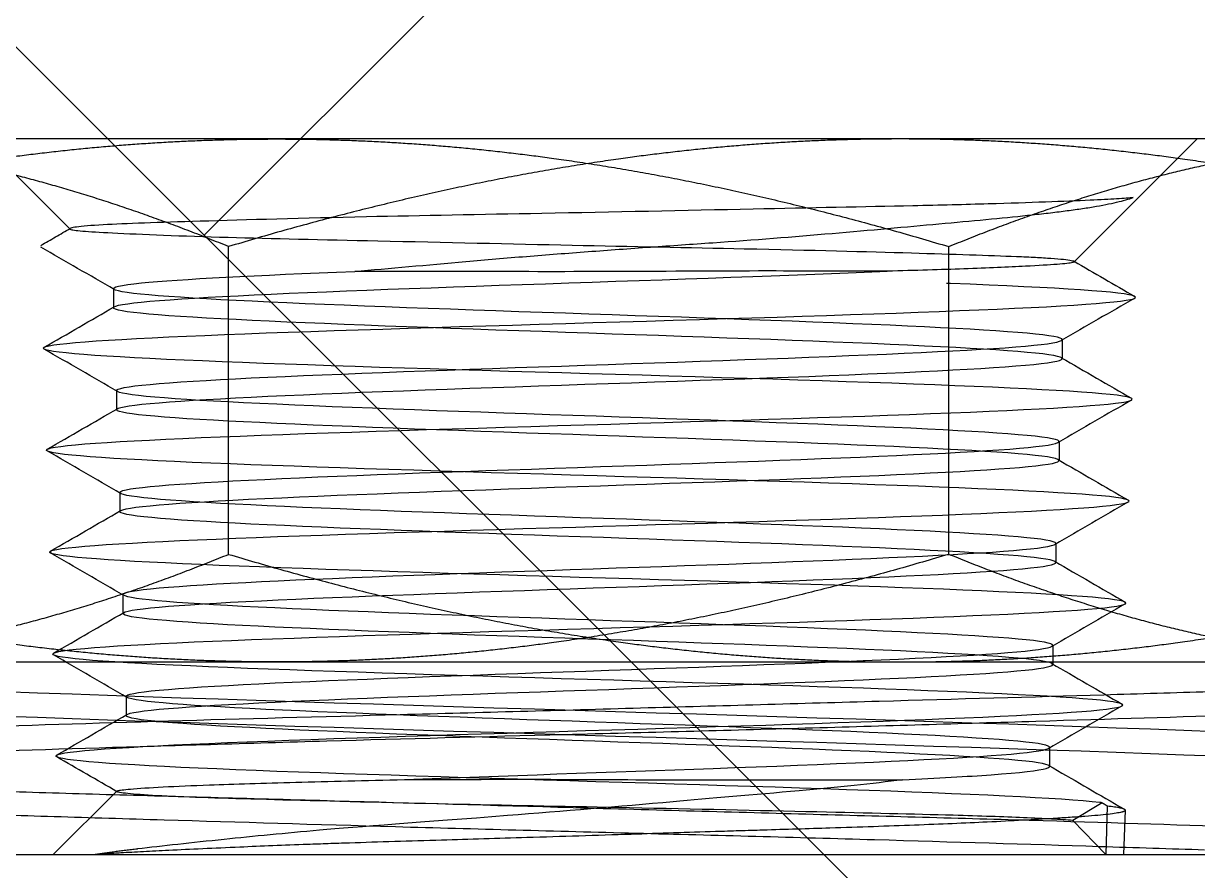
# Model space of a CAD drawing. Header units: millimetres. Extents: x -46397 to 283259, y -8690 to 23983.
# Drawn here: x -13623.84 to -13606.86, y 22627.06 to 22639.32 of the extents above; entities that cross this region are included whole.
import ezdxf

# ---------------------------------------------------------------- set-up
doc = ezdxf.new("R2010")
doc.units = ezdxf.units.MM
doc.linetypes.add('CENTER', pattern=[2, 1.25, -0.25, 0.25, -0.25])
doc.linetypes.add('PHANTOM', pattern=[63.5, 31.75, -6.35, 6.35, -6.35, 6.35, -6.35])
doc.layers.add('DUONGTAM', color=1, linetype='CENTER', lineweight=0)

# ---------------------------------------------------------------- blocks, each defined once
blk = doc.blocks.new('BO-3')
at = {"color": 251, "linetype": 'PHANTOM', "ltscale": 5, "extrusion": (0, 1, 0)}
for p, q in [((700.817, 4606.435), (665.966, 4606.435)), ((675.891, 4605.132), (674.588, 4606.435)), ((690.415, 4604.656), (692.194, 4606.435)), ((678.184, 4600.424), (678.184, 4604.878)), ((688.599, 4600.424), (688.599, 4604.878)), ((676.519, 4604.27), (676.519, 4603.993)), ((690.241, 4603.532), (690.241, 4603.256)), ((676.565, 4602.795), (676.565, 4602.518)), ((690.195, 4602.057), (690.195, 4601.781)), ((676.61, 4601.32), (676.61, 4601.043)), ((690.149, 4600.582), (690.149, 4600.306)), ((676.656, 4599.845), (676.656, 4599.568)), ((690.104, 4599.107), (690.104, 4598.831)), ((663.79, 4598.867), (702.992, 4598.867)), ((676.702, 4598.37), (676.702, 4598.093)), ((690.058, 4597.632), (690.058, 4597.355)), ((676.567, 4596.998), (675.648, 4596.079)), ((690.818, 4596.83), (690.392, 4596.575)), ((690.892, 4596.786), (690.87, 4596.079)), ((691.062, 4596.782), (691.142, 4596.736)), ((691.134, 4596.079), (691.154, 4596.722)), ((690.392, 4596.575), (690.87, 4596.079)), ((669.451, 4596.079), (697.331, 4596.079))]:
    blk.add_line(p, q, dxfattribs=at)
at = {"color": 251, "linetype": 'PHANTOM', "ltscale": 5}
for points, weights in [([(669.164, 4604.878), (674.371, 4606.435), (678.881, 4606.435)], [1.34963998936, 1.45403500584, 1.45403500584]), ([(678.184, 4604.878), (674.371, 4606.435), (671.07, 4606.435)], [1.34963998936, 1.45403500584, 1.45403500584]), ([(687.901, 4606.435), (683.391, 4606.435), (678.184, 4604.878)], [1.45403500584, 1.45403500584, 1.34963998936]), ([(678.881, 4606.435), (683.391, 4606.435), (688.599, 4604.878)], [1.45403500584, 1.45403500584, 1.34963998936]), ([(697.619, 4604.878), (692.411, 4606.435), (687.901, 4606.435)], [1.34963998936, 1.45403500584, 1.45403500584]), ([(688.599, 4604.878), (692.411, 4606.435), (695.713, 4606.435)], [1.34963998936, 1.45403500584, 1.45403500584]), ([(678.881, 4598.867), (674.371, 4598.867), (669.164, 4600.424)], [1.45403500584, 1.45403500584, 1.34963998936]), ([(671.07, 4598.867), (674.371, 4598.867), (678.184, 4600.424)], [1.45403500584, 1.45403500584, 1.34963998936]), ([(678.184, 4600.424), (683.391, 4598.867), (687.901, 4598.867)], [1.34963998936, 1.45403500584, 1.45403500584]), ([(688.599, 4600.424), (683.391, 4598.867), (678.881, 4598.867)], [1.34963998936, 1.45403500584, 1.45403500584]), ([(687.901, 4598.867), (692.411, 4598.867), (697.619, 4600.424)], [1.45403500584, 1.45403500584, 1.34963998936]), ([(695.713, 4598.867), (692.411, 4598.867), (688.599, 4600.424)], [1.45403500584, 1.45403500584, 1.34963998936])]:
    blk.add_rational_spline(points, weights, degree=2, dxfattribs=at)
for points, knots in [([(690.818, 4596.83), (690.808, 4596.831), (690.797, 4596.832), (690.235, 4596.895), (688.886, 4596.957), (685.355, 4597.08), (683.195, 4597.142), (679.31, 4597.265), (677.61, 4597.327), (675.661, 4597.45), (675.423, 4597.511), (676.559, 4597.635), (677.926, 4597.696), (681.483, 4597.82), (683.651, 4597.881), (687.538, 4598.004), (689.232, 4598.066), (691.16, 4598.189), (691.381, 4598.251), (690.211, 4598.374), (688.827, 4598.436), (685.244, 4598.559), (683.068, 4598.621), (679.178, 4598.744), (677.49, 4598.805), (675.585, 4598.929), (675.38, 4598.99), (676.584, 4599.114), (677.985, 4599.175), (681.594, 4599.298), (683.779, 4599.36), (687.67, 4599.483), (689.353, 4599.545), (691.235, 4599.668), (691.423, 4599.73), (690.185, 4599.853), (688.766, 4599.915), (685.132, 4600.038), (682.939, 4600.099), (679.046, 4600.223), (677.37, 4600.284), (675.511, 4600.408), (675.339, 4600.469), (676.611, 4600.592), (678.048, 4600.654), (681.707, 4600.777), (683.908, 4600.839), (687.802, 4600.962), (689.472, 4601.024), (691.308, 4601.147), (691.463, 4601.209), (690.156, 4601.332), (688.703, 4601.393), (685.018, 4601.517), (682.81, 4601.578), (678.914, 4601.702), (677.251, 4601.763), (675.438, 4601.886), (675.3, 4601.948), (676.641, 4602.071), (678.112, 4602.133), (681.822, 4602.256), (684.038, 4602.318), (687.935, 4602.441), (689.592, 4602.503), (691.38, 4602.626), (691.501, 4602.687), (690.125, 4602.811), (688.637, 4602.872), (684.902, 4602.996), (682.679, 4603.057), (678.781, 4603.18), (677.132, 4603.242), (675.367, 4603.365), (675.263, 4603.427), (676.674, 4603.55), (678.18, 4603.612), (681.939, 4603.735), (684.17, 4603.797), (688.067, 4603.92), (689.71, 4603.981), (691.45, 4604.105), (691.537, 4604.166), (690.091, 4604.289), (688.568, 4604.351), (684.784, 4604.474), (682.546, 4604.536), (678.649, 4604.659), (677.013, 4604.721), (675.298, 4604.844), (675.229, 4604.906), (676.709, 4605.029), (678.249, 4605.091), (682.058, 4605.214), (684.303, 4605.275), (688.2, 4605.399), (689.828, 4605.46), (690.97, 4605.543), (691.169, 4605.565), (691.269, 4605.587)], [0.1246883, 0.1246883, 0.1246883, 0.1246883, 0.125, 0.125, 0.140625, 0.140625, 0.15625, 0.15625, 0.171875, 0.171875, 0.1875, 0.1875, 0.203125, 0.203125, 0.21875, 0.21875, 0.234375, 0.234375, 0.25, 0.25, 0.265625, 0.265625, 0.28125, 0.28125, 0.296875, 0.296875, 0.3125, 0.3125, 0.328125, 0.328125, 0.34375, 0.34375, 0.359375, 0.359375, 0.375, 0.375, 0.390625, 0.390625, 0.40625, 0.40625, 0.421875, 0.421875, 0.4375, 0.4375, 0.453125, 0.453125, 0.46875, 0.46875, 0.484375, 0.484375, 0.5, 0.5, 0.515625, 0.515625, 0.53125, 0.53125, 0.546875, 0.546875, 0.5625, 0.5625, 0.578125, 0.578125, 0.59375, 0.59375, 0.609375, 0.609375, 0.625, 0.625, 0.640625, 0.640625, 0.65625, 0.65625, 0.671875, 0.671875, 0.6875, 0.6875, 0.703125, 0.703125, 0.71875, 0.71875, 0.734375, 0.734375, 0.75, 0.75, 0.765625, 0.765625, 0.78125, 0.78125, 0.796875, 0.796875, 0.8125, 0.8125, 0.828125, 0.828125, 0.84375, 0.84375, 0.859375, 0.859375, 0.8648583, 0.8648583, 0.8648583, 0.8648583]), ([(691.269, 4605.587), (691.156, 4605.574), (690.946, 4605.562), (690.278, 4605.531), (689.778, 4605.512), (688.838, 4605.485), (688.472, 4605.476), (687.38, 4605.451), (686.6, 4605.437), (684.783, 4605.398), (683.742, 4605.376), (681.837, 4605.34), (680.977, 4605.325), (679.264, 4605.287), (678.444, 4605.264), (677.17, 4605.226), (676.693, 4605.21), (676.017, 4605.172), (675.857, 4605.149), (675.931, 4605.11), (676.136, 4605.094), (676.918, 4605.055), (677.508, 4605.032), (678.81, 4604.994), (679.542, 4604.978), (681.309, 4604.94), (682.274, 4604.918), (684, 4604.881), (684.843, 4604.864), (686.617, 4604.827), (687.421, 4604.805), (688.672, 4604.768), (689.188, 4604.751), (689.779, 4604.727), (689.946, 4604.718), (690.364, 4604.689), (690.47, 4604.666), (690.32, 4604.628), (690.089, 4604.612), (689.467, 4604.581), (689.168, 4604.568), (688.489, 4604.543), (688.118, 4604.532), (687.711, 4604.521)], [-2.497984, -2.497984, -2.497984, -2.497984, -2.412168, -2.412168, -2.308105, -2.308105, -2.25068, -2.25068, -2.1483, -2.1483, -2.026482, -2.026482, -1.921871, -1.921871, -1.801728, -1.801728, -1.693956, -1.693956, -1.575598, -1.575598, -1.465908, -1.465908, -1.342387, -1.342387, -1.226421, -1.226421, -1.086261, -1.086261, -0.951591, -0.951591, -0.786956, -0.786956, -0.628734, -0.628734, -0.54764, -0.54764, -0.368866, -0.368866, -0.203236, -0.203236, -0.098242, -0.098242, 0, 0, 0, 0]), ([(685.186, 4604.934), (685.78, 4604.976), (686.355, 4605.021), (686.912, 4605.069), (687.468, 4605.117), (687.984, 4605.163), (688.458, 4605.207)], [0.003451385, 0.003451385, 0.003451385, 0.003451385, 0.004601847, 0.004601847, 0.004601847, 0.005752309, 0.005752309, 0.005752309, 0.005752309]), ([(681.618, 4604.662), (681.901, 4604.687), (682.195, 4604.712), (682.491, 4604.736), (682.787, 4604.76), (683.085, 4604.783), (683.383, 4604.805)], [0.001150462, 0.001150462, 0.001150462, 0.001150462, 0.001725693, 0.001725693, 0.001725693, 0.002300923, 0.002300923, 0.002300923, 0.002300923]), ([(687.933, 4597.162), (688.439, 4597.186), (688.874, 4597.211), (690.067, 4597.296), (690.288, 4597.358), (689.332, 4597.481), (688.161, 4597.543), (685.096, 4597.666), (683.221, 4597.728), (679.848, 4597.851), (678.372, 4597.913), (676.679, 4598.036), (676.472, 4598.097), (677.458, 4598.221), (678.644, 4598.282), (681.734, 4598.406), (683.617, 4598.467), (686.993, 4598.59), (688.465, 4598.652), (690.14, 4598.775), (690.333, 4598.837), (689.317, 4598.96), (688.114, 4599.022), (685.002, 4599.145), (683.11, 4599.207), (679.73, 4599.33), (678.263, 4599.391), (676.607, 4599.515), (676.428, 4599.576), (677.474, 4599.7), (678.692, 4599.761), (681.829, 4599.884), (683.728, 4599.946), (687.111, 4600.069), (688.574, 4600.131), (690.211, 4600.254), (690.375, 4600.316), (689.299, 4600.439), (688.066, 4600.501), (684.905, 4600.624), (682.998, 4600.685), (679.612, 4600.809), (678.154, 4600.87), (676.536, 4600.994), (676.386, 4601.055), (677.493, 4601.178), (678.742, 4601.24), (681.926, 4601.363), (683.841, 4601.425), (687.23, 4601.548), (688.683, 4601.61), (690.281, 4601.733), (690.416, 4601.795), (689.279, 4601.918), (688.014, 4601.979), (684.807, 4602.103), (682.885, 4602.164), (679.494, 4602.288), (678.045, 4602.349), (676.467, 4602.472), (676.347, 4602.534), (677.514, 4602.657), (678.795, 4602.719), (682.025, 4602.842), (683.955, 4602.904), (687.348, 4603.027), (688.791, 4603.089), (690.35, 4603.212), (690.455, 4603.273), (689.257, 4603.397), (687.961, 4603.458), (684.707, 4603.582), (682.771, 4603.643), (679.375, 4603.766), (677.937, 4603.828), (676.399, 4603.951), (676.308, 4604.013), (677.537, 4604.136), (678.849, 4604.198), (682.126, 4604.321), (684.07, 4604.383), (686.471, 4604.47), (687.128, 4604.495), (687.711, 4604.521)], [0.1032123, 0.1032123, 0.1032123, 0.1032123, 0.109375, 0.109375, 0.125, 0.125, 0.140625, 0.140625, 0.15625, 0.15625, 0.171875, 0.171875, 0.1875, 0.1875, 0.203125, 0.203125, 0.21875, 0.21875, 0.234375, 0.234375, 0.25, 0.25, 0.265625, 0.265625, 0.28125, 0.28125, 0.296875, 0.296875, 0.3125, 0.3125, 0.328125, 0.328125, 0.34375, 0.34375, 0.359375, 0.359375, 0.375, 0.375, 0.390625, 0.390625, 0.40625, 0.40625, 0.421875, 0.421875, 0.4375, 0.4375, 0.453125, 0.453125, 0.46875, 0.46875, 0.484375, 0.484375, 0.5, 0.5, 0.515625, 0.515625, 0.53125, 0.53125, 0.546875, 0.546875, 0.5625, 0.5625, 0.578125, 0.578125, 0.59375, 0.59375, 0.609375, 0.609375, 0.625, 0.625, 0.640625, 0.640625, 0.65625, 0.65625, 0.671875, 0.671875, 0.6875, 0.6875, 0.703125, 0.703125, 0.71875, 0.71875, 0.7252129, 0.7252129, 0.7252129, 0.7252129]), ([(680.728, 4597.166), (682.122, 4597.219), (683.726, 4597.273), (686.876, 4597.388), (688.356, 4597.45), (690.067, 4597.573), (690.288, 4597.635), (689.332, 4597.758), (688.161, 4597.82), (685.096, 4597.943), (683.221, 4598.004), (679.848, 4598.128), (678.372, 4598.189), (676.679, 4598.312), (676.472, 4598.374), (677.458, 4598.497), (678.644, 4598.559), (681.734, 4598.682), (683.617, 4598.744), (686.993, 4598.867), (688.465, 4598.929), (690.14, 4599.052), (690.333, 4599.114), (689.317, 4599.237), (688.114, 4599.298), (685.002, 4599.422), (683.11, 4599.483), (679.73, 4599.606), (678.263, 4599.668), (676.607, 4599.791), (676.428, 4599.853), (677.474, 4599.976), (678.692, 4600.038), (681.829, 4600.161), (683.728, 4600.223), (687.111, 4600.346), (688.574, 4600.407), (690.211, 4600.531), (690.375, 4600.592), (689.299, 4600.716), (688.066, 4600.777), (684.905, 4600.9), (682.998, 4600.962), (679.612, 4601.085), (678.154, 4601.147), (676.536, 4601.27), (676.386, 4601.332), (677.493, 4601.455), (678.742, 4601.517), (681.926, 4601.64), (683.841, 4601.701), (687.23, 4601.825), (688.683, 4601.886), (690.281, 4602.01), (690.416, 4602.071), (689.279, 4602.194), (688.014, 4602.256), (684.807, 4602.379), (682.885, 4602.441), (679.494, 4602.564), (678.045, 4602.626), (676.467, 4602.749), (676.347, 4602.811), (677.514, 4602.934), (678.795, 4602.995), (682.025, 4603.119), (683.955, 4603.18), (687.348, 4603.304), (688.791, 4603.365), (690.35, 4603.488), (690.455, 4603.55), (689.257, 4603.673), (687.961, 4603.735), (684.707, 4603.858), (682.771, 4603.92), (679.375, 4604.043), (677.937, 4604.105), (676.399, 4604.228), (676.308, 4604.289), (677.476, 4604.407), (678.595, 4604.462), (680.008, 4604.518)], [0.0801539, 0.0801539, 0.0801539, 0.0801539, 0.09375, 0.09375, 0.109375, 0.109375, 0.125, 0.125, 0.140625, 0.140625, 0.15625, 0.15625, 0.171875, 0.171875, 0.1875, 0.1875, 0.203125, 0.203125, 0.21875, 0.21875, 0.234375, 0.234375, 0.25, 0.25, 0.265625, 0.265625, 0.28125, 0.28125, 0.296875, 0.296875, 0.3125, 0.3125, 0.328125, 0.328125, 0.34375, 0.34375, 0.359375, 0.359375, 0.375, 0.375, 0.390625, 0.390625, 0.40625, 0.40625, 0.421875, 0.421875, 0.4375, 0.4375, 0.453125, 0.453125, 0.46875, 0.46875, 0.484375, 0.484375, 0.5, 0.5, 0.515625, 0.515625, 0.53125, 0.53125, 0.546875, 0.546875, 0.5625, 0.5625, 0.578125, 0.578125, 0.59375, 0.59375, 0.609375, 0.609375, 0.625, 0.625, 0.640625, 0.640625, 0.65625, 0.65625, 0.671875, 0.671875, 0.6875, 0.6875, 0.7015687, 0.7015687, 0.7015687, 0.7015687]), ([(687.711, 4604.521), (687.222, 4604.521), (686.681, 4604.524), (685.423, 4604.525), (684.708, 4604.52), (683.266, 4604.514), (682.564, 4604.514), (681.193, 4604.518), (680.573, 4604.52), (680.008, 4604.518)], [-0.489558, -0.489558, -0.489558, -0.489558, -0.378056, -0.378056, -0.2463061, -0.2463061, -0.1244348, -0.1244348, 0, 0, 0, 0]), ([(685.458, 4572.131), (684.925, 4572.148), (684.387, 4572.166), (680.886, 4572.28), (677.899, 4572.376), (673.019, 4572.569), (671.141, 4572.665), (669.228, 4572.858), (669.199, 4572.954), (671.009, 4573.147), (672.844, 4573.243), (677.67, 4573.436), (680.648, 4573.532), (686.592, 4573.724), (689.542, 4573.821), (694.265, 4574.013), (696.026, 4574.11), (697.666, 4574.302), (697.541, 4574.399), (695.449, 4574.591), (693.486, 4574.688), (688.48, 4574.88), (685.45, 4574.977), (679.499, 4575.169), (676.593, 4575.265), (672.038, 4575.458), (670.402, 4575.554), (669.04, 4575.747), (669.318, 4575.843), (671.69, 4576.036), (673.776, 4576.132), (678.951, 4576.325), (682.026, 4576.421), (687.971, 4576.614), (690.825, 4576.71), (695.199, 4576.903), (696.707, 4576.999), (697.785, 4577.192), (697.352, 4577.288), (694.706, 4577.481), (692.5, 4577.577), (687.167, 4577.77), (684.055, 4577.866), (678.131, 4578.059), (675.337, 4578.155), (671.156, 4578.347), (669.78, 4578.444), (668.99, 4578.636), (669.577, 4578.733), (672.493, 4578.925), (674.814, 4579.022), (680.293, 4579.214), (683.436, 4579.311), (689.323, 4579.503), (692.051, 4579.6), (696.028, 4579.792), (697.267, 4579.888), (697.765, 4580.081), (697.024, 4580.177), (693.844, 4580.37), (691.412, 4580.466), (685.8, 4580.659), (682.634, 4580.755), (676.798, 4580.948), (674.143, 4581.044), (670.381, 4581.237), (669.284, 4581.333), (669.08, 4581.526), (669.974, 4581.622), (673.413, 4581.815), (675.949, 4581.911), (681.682, 4582.104), (684.863, 4582.2), (690.634, 4582.393), (693.208, 4582.489), (696.745, 4582.682), (697.698, 4582.778), (697.605, 4582.971), (696.559, 4583.067), (692.868, 4583.259), (690.232, 4583.356), (684.392, 4583.548), (681.204, 4583.645), (675.512, 4583.837), (673.025, 4583.934), (669.724, 4584.126), (668.919, 4584.223), (669.311, 4584.415), (670.507, 4584.512), (674.443, 4584.704), (677.172, 4584.8), (683.105, 4584.993), (686.294, 4585.089), (691.891, 4585.282), (694.285, 4585.378), (697.341, 4585.571), (697.995, 4585.667), (697.303, 4585.86), (695.959, 4585.956), (691.787, 4586.149), (688.971, 4586.245), (682.957, 4586.438), (679.776, 4586.534), (674.287, 4586.727), (671.994, 4586.823), (669.192, 4587.016), (668.691, 4587.112), (669.682, 4587.305), (671.173, 4587.401), (675.573, 4587.594), (678.47, 4587.69), (684.549, 4587.882), (687.715, 4587.979), (693.081, 4588.171), (695.268, 4588.268), (697.808, 4588.46), (698.153, 4588.557), (696.862, 4588.749), (695.229, 4588.846), (690.61, 4589.038), (687.638, 4589.135), (681.508, 4589.327), (678.366, 4589.423), (673.135, 4589.616), (671.061, 4589.712), (668.792, 4589.905), (668.603, 4590.001), (670.193, 4590.194), (671.966, 4590.29), (676.793, 4590.483), (679.833, 4590.579), (686, 4590.772), (689.111, 4590.868), (694.191, 4591.061), (696.148, 4591.157), (698.139, 4591.35), (698.169, 4591.446), (696.284, 4591.639), (694.373, 4591.735), (689.349, 4591.928), (686.248, 4592.024), (680.059, 4592.217), (676.987, 4592.313), (672.07, 4592.505), (670.237, 4592.602), (668.529, 4592.794), (668.659, 4592.891), (670.838, 4593.083), (672.881, 4593.18), (678.093, 4593.372), (681.248, 4593.469), (687.444, 4593.661), (690.469, 4593.758), (695.21, 4593.95), (696.914, 4594.046), (698.331, 4594.239), (698.041, 4594.335), (695.572, 4594.528), (693.4, 4594.624), (688.013, 4594.817), (684.812, 4594.913), (678.624, 4595.106), (675.654, 4595.202), (671.101, 4595.395), (669.531, 4595.491), (668.409, 4595.684), (668.86, 4595.78), (671.614, 4595.973), (673.91, 4596.069), (679.461, 4596.262), (682.701, 4596.358), (688.866, 4596.551), (691.774, 4596.647), (696.126, 4596.84), (697.557, 4596.936), (698.38, 4597.129), (697.768, 4597.225), (694.733, 4597.417), (692.318, 4597.514), (686.616, 4597.706), (683.345, 4597.803), (677.218, 4597.995), (674.379, 4598.092), (670.241, 4598.284), (668.952, 4598.381), (668.433, 4598.573), (669.205, 4598.67), (671.44, 4598.8), (672.128, 4598.833), (672.903, 4598.867)], [0.0142017, 0.0142017, 0.0142017, 0.0142017, 0.015625, 0.015625, 0.0234375, 0.0234375, 0.03125, 0.03125, 0.0390625, 0.0390625, 0.046875, 0.046875, 0.0546875, 0.0546875, 0.0625, 0.0625, 0.0703125, 0.0703125, 0.078125, 0.078125, 0.0859375, 0.0859375, 0.09375, 0.09375, 0.1015625, 0.1015625, 0.109375, 0.109375, 0.1171875, 0.1171875, 0.125, 0.125, 0.1328125, 0.1328125, 0.140625, 0.140625, 0.1484375, 0.1484375, 0.15625, 0.15625, 0.1640625, 0.1640625, 0.171875, 0.171875, 0.1796875, 0.1796875, 0.1875, 0.1875, 0.1953125, 0.1953125, 0.203125, 0.203125, 0.2109375, 0.2109375, 0.21875, 0.21875, 0.2265625, 0.2265625, 0.234375, 0.234375, 0.2421875, 0.2421875, 0.25, 0.25, 0.2578125, 0.2578125, 0.265625, 0.265625, 0.2734375, 0.2734375, 0.28125, 0.28125, 0.2890625, 0.2890625, 0.296875, 0.296875, 0.3046875, 0.3046875, 0.3125, 0.3125, 0.3203125, 0.3203125, 0.328125, 0.328125, 0.3359375, 0.3359375, 0.34375, 0.34375, 0.3515625, 0.3515625, 0.359375, 0.359375, 0.3671875, 0.3671875, 0.375, 0.375, 0.3828125, 0.3828125, 0.390625, 0.390625, 0.3984375, 0.3984375, 0.40625, 0.40625, 0.4140625, 0.4140625, 0.421875, 0.421875, 0.4296875, 0.4296875, 0.4375, 0.4375, 0.4453125, 0.4453125, 0.453125, 0.453125, 0.4609375, 0.4609375, 0.46875, 0.46875, 0.4765625, 0.4765625, 0.484375, 0.484375, 0.4921875, 0.4921875, 0.5, 0.5, 0.5078125, 0.5078125, 0.515625, 0.515625, 0.5234375, 0.5234375, 0.53125, 0.53125, 0.5390625, 0.5390625, 0.546875, 0.546875, 0.5546875, 0.5546875, 0.5625, 0.5625, 0.5703125, 0.5703125, 0.578125, 0.578125, 0.5859375, 0.5859375, 0.59375, 0.59375, 0.6015625, 0.6015625, 0.609375, 0.609375, 0.6171875, 0.6171875, 0.625, 0.625, 0.6328125, 0.6328125, 0.640625, 0.640625, 0.6484375, 0.6484375, 0.65625, 0.65625, 0.6640625, 0.6640625, 0.671875, 0.671875, 0.6796875, 0.6796875, 0.6875, 0.6875, 0.6953125, 0.6953125, 0.703125, 0.703125, 0.7109375, 0.7109375, 0.71875, 0.71875, 0.7265625, 0.7265625, 0.734375, 0.734375, 0.7371154, 0.7371154, 0.7371154, 0.7371154]), ([(694.829, 4572.117), (694.053, 4572.161), (693.115, 4572.206), (689.727, 4572.346), (686.808, 4572.443), (680.886, 4572.635), (677.899, 4572.732), (673.019, 4572.924), (671.141, 4573.021), (669.228, 4573.213), (669.199, 4573.31), (671.009, 4573.502), (672.844, 4573.599), (677.67, 4573.791), (680.648, 4573.887), (686.592, 4574.08), (689.542, 4574.176), (694.265, 4574.369), (696.026, 4574.465), (697.666, 4574.658), (697.541, 4574.754), (695.449, 4574.947), (693.486, 4575.043), (688.48, 4575.236), (685.45, 4575.332), (679.499, 4575.525), (676.593, 4575.621), (672.038, 4575.814), (670.402, 4575.91), (669.04, 4576.103), (669.318, 4576.199), (671.69, 4576.392), (673.776, 4576.488), (678.951, 4576.681), (682.026, 4576.777), (687.971, 4576.969), (690.825, 4577.066), (695.199, 4577.258), (696.707, 4577.355), (697.785, 4577.547), (697.352, 4577.644), (694.706, 4577.836), (692.5, 4577.933), (687.167, 4578.125), (684.055, 4578.222), (678.131, 4578.414), (675.337, 4578.51), (671.156, 4578.703), (669.78, 4578.799), (668.99, 4578.992), (669.577, 4579.088), (672.493, 4579.281), (674.814, 4579.377), (680.293, 4579.57), (683.436, 4579.666), (689.323, 4579.859), (692.051, 4579.955), (696.028, 4580.148), (697.267, 4580.244), (697.765, 4580.437), (697.024, 4580.533), (693.844, 4580.726), (691.412, 4580.822), (685.8, 4581.015), (682.634, 4581.111), (676.798, 4581.304), (674.143, 4581.4), (670.381, 4581.592), (669.284, 4581.689), (669.08, 4581.881), (669.974, 4581.978), (673.413, 4582.17), (675.949, 4582.267), (681.682, 4582.459), (684.863, 4582.556), (690.634, 4582.748), (693.208, 4582.845), (696.745, 4583.037), (697.698, 4583.134), (697.605, 4583.326), (696.559, 4583.422), (692.868, 4583.615), (690.232, 4583.711), (684.392, 4583.904), (681.204, 4584), (675.512, 4584.193), (673.025, 4584.289), (669.724, 4584.482), (668.919, 4584.578), (669.311, 4584.771), (670.507, 4584.867), (674.443, 4585.06), (677.172, 4585.156), (683.105, 4585.349), (686.294, 4585.445), (691.891, 4585.638), (694.285, 4585.734), (697.341, 4585.927), (697.995, 4586.023), (697.303, 4586.216), (695.959, 4586.312), (691.787, 4586.504), (688.971, 4586.601), (682.957, 4586.793), (679.776, 4586.89), (674.287, 4587.082), (671.994, 4587.179), (669.192, 4587.371), (668.691, 4587.468), (669.682, 4587.66), (671.173, 4587.757), (675.573, 4587.949), (678.47, 4588.045), (684.549, 4588.238), (687.715, 4588.334), (693.081, 4588.527), (695.268, 4588.623), (697.808, 4588.816), (698.153, 4588.912), (696.862, 4589.105), (695.229, 4589.201), (690.61, 4589.394), (687.638, 4589.49), (681.508, 4589.683), (678.366, 4589.779), (673.135, 4589.972), (671.061, 4590.068), (668.792, 4590.261), (668.603, 4590.357), (670.193, 4590.55), (671.966, 4590.646), (676.793, 4590.839), (679.833, 4590.935), (686, 4591.127), (689.111, 4591.224), (694.191, 4591.416), (696.148, 4591.513), (698.139, 4591.705), (698.169, 4591.802), (696.284, 4591.994), (694.373, 4592.091), (689.349, 4592.283), (686.248, 4592.38), (680.059, 4592.572), (676.987, 4592.668), (672.07, 4592.861), (670.237, 4592.957), (668.529, 4593.15), (668.659, 4593.246), (670.838, 4593.439), (672.881, 4593.535), (678.093, 4593.728), (681.248, 4593.824), (687.444, 4594.017), (690.469, 4594.113), (695.21, 4594.306), (696.914, 4594.402), (698.331, 4594.595), (698.041, 4594.691), (695.572, 4594.884), (693.4, 4594.98), (688.013, 4595.173), (684.812, 4595.269), (678.624, 4595.462), (675.654, 4595.558), (671.101, 4595.75), (669.531, 4595.847), (668.409, 4596.039), (668.86, 4596.136), (671.614, 4596.328), (673.91, 4596.425), (679.461, 4596.617), (682.701, 4596.714), (688.866, 4596.906), (691.774, 4597.003), (696.126, 4597.195), (697.557, 4597.292), (698.38, 4597.484), (697.768, 4597.58), (694.733, 4597.773), (692.318, 4597.869), (686.616, 4598.062), (683.345, 4598.158), (677.218, 4598.351), (674.379, 4598.447), (670.241, 4598.64), (668.952, 4598.736), (668.662, 4598.844), (668.645, 4598.856), (668.644, 4598.867)], [0.0042069, 0.0042069, 0.0042069, 0.0042069, 0.0078125, 0.0078125, 0.015625, 0.015625, 0.0234375, 0.0234375, 0.03125, 0.03125, 0.0390625, 0.0390625, 0.046875, 0.046875, 0.0546875, 0.0546875, 0.0625, 0.0625, 0.0703125, 0.0703125, 0.078125, 0.078125, 0.0859375, 0.0859375, 0.09375, 0.09375, 0.1015625, 0.1015625, 0.109375, 0.109375, 0.1171875, 0.1171875, 0.125, 0.125, 0.1328125, 0.1328125, 0.140625, 0.140625, 0.1484375, 0.1484375, 0.15625, 0.15625, 0.1640625, 0.1640625, 0.171875, 0.171875, 0.1796875, 0.1796875, 0.1875, 0.1875, 0.1953125, 0.1953125, 0.203125, 0.203125, 0.2109375, 0.2109375, 0.21875, 0.21875, 0.2265625, 0.2265625, 0.234375, 0.234375, 0.2421875, 0.2421875, 0.25, 0.25, 0.2578125, 0.2578125, 0.265625, 0.265625, 0.2734375, 0.2734375, 0.28125, 0.28125, 0.2890625, 0.2890625, 0.296875, 0.296875, 0.3046875, 0.3046875, 0.3125, 0.3125, 0.3203125, 0.3203125, 0.328125, 0.328125, 0.3359375, 0.3359375, 0.34375, 0.34375, 0.3515625, 0.3515625, 0.359375, 0.359375, 0.3671875, 0.3671875, 0.375, 0.375, 0.3828125, 0.3828125, 0.390625, 0.390625, 0.3984375, 0.3984375, 0.40625, 0.40625, 0.4140625, 0.4140625, 0.421875, 0.421875, 0.4296875, 0.4296875, 0.4375, 0.4375, 0.4453125, 0.4453125, 0.453125, 0.453125, 0.4609375, 0.4609375, 0.46875, 0.46875, 0.4765625, 0.4765625, 0.484375, 0.484375, 0.4921875, 0.4921875, 0.5, 0.5, 0.5078125, 0.5078125, 0.515625, 0.515625, 0.5234375, 0.5234375, 0.53125, 0.53125, 0.5390625, 0.5390625, 0.546875, 0.546875, 0.5546875, 0.5546875, 0.5625, 0.5625, 0.5703125, 0.5703125, 0.578125, 0.578125, 0.5859375, 0.5859375, 0.59375, 0.59375, 0.6015625, 0.6015625, 0.609375, 0.609375, 0.6171875, 0.6171875, 0.625, 0.625, 0.6328125, 0.6328125, 0.640625, 0.640625, 0.6484375, 0.6484375, 0.65625, 0.65625, 0.6640625, 0.6640625, 0.671875, 0.671875, 0.6796875, 0.6796875, 0.6875, 0.6875, 0.6953125, 0.6953125, 0.703125, 0.703125, 0.7109375, 0.7109375, 0.71875, 0.71875, 0.7265625, 0.7265625, 0.7275, 0.7275, 0.7275, 0.7275]), ([(682.405, 4598.149), (681.826, 4598.133), (681.242, 4598.118), (680.665, 4598.102), (679.511, 4598.071), (678.395, 4598.042), (677.317, 4598.01)], [0.195155006, 0.195155006, 0.195155006, 0.195155006, 0.196268922, 0.196268922, 0.196268922, 0.198496753, 0.198496753, 0.198496753, 0.198496753]), ([(688.212, 4597.961), (688.768, 4597.977), (689.322, 4597.994), (689.86, 4598.011), (690.936, 4598.043), (691.949, 4598.075), (692.9, 4598.105)], [0.546295931, 0.546295931, 0.546295931, 0.546295931, 0.547404037, 0.547404037, 0.547404037, 0.549620247, 0.549620247, 0.549620247, 0.549620247]), ([(677.922, 4597.675), (678.474, 4597.692), (679.038, 4597.708), (679.604, 4597.725), (680.736, 4597.757), (681.884, 4597.788), (683.049, 4597.819)], [0.539647299, 0.539647299, 0.539647299, 0.539647299, 0.540755405, 0.540755405, 0.540755405, 0.542971615, 0.542971615, 0.542971615, 0.542971615]), ([(673.339, 4597.533), (674.27, 4597.564), (675.264, 4597.593), (676.311, 4597.626), (676.834, 4597.642), (677.371, 4597.658), (677.922, 4597.675)], [0.536322983, 0.536322983, 0.536322983, 0.536322983, 0.538539194, 0.538539194, 0.538539194, 0.539647299, 0.539647299, 0.539647299, 0.539647299]), ([(690.392, 4596.575), (690.224, 4596.587), (689.984, 4596.6), (689.393, 4596.625), (689.052, 4596.637), (688.095, 4596.664), (687.429, 4596.679), (685.848, 4596.716), (684.925, 4596.737), (683.155, 4596.773), (682.322, 4596.788), (680.637, 4596.825), (679.807, 4596.847), (678.432, 4596.884), (677.877, 4596.9), (677.006, 4596.936), (676.721, 4596.958), (676.516, 4596.996), (676.567, 4597.011), (676.998, 4597.049), (677.413, 4597.07), (678.267, 4597.102), (678.686, 4597.114), (679.635, 4597.139), (680.163, 4597.152), (680.728, 4597.166)], [-1.59145, -1.59145, -1.59145, -1.59145, -1.491925, -1.491925, -1.398913, -1.398913, -1.263393, -1.263393, -1.107988, -1.107988, -0.971167, -0.971167, -0.818133, -0.818133, -0.67792, -0.67792, -0.527233, -0.527233, -0.390653, -0.390653, -0.231368, -0.231368, -0.116876, -0.116876, 0, 0, 0, 0]), ([(687.933, 4597.162), (687.498, 4597.105), (686.994, 4597.053), (685.781, 4596.944), (685.139, 4596.89), (683.83, 4596.775), (683.026, 4596.706), (680.984, 4596.548), (680.043, 4596.48), (679.007, 4596.388), (678.545, 4596.343), (677.647, 4596.25), (677.228, 4596.204), (676.868, 4596.161)], [-0.5149127, -0.5149127, -0.5149127, -0.5149127, -0.4706599, -0.4706599, -0.4189314, -0.4189314, -0.342217, -0.342217, -0.2247725, -0.2247725, -0.1184951, -0.1184951, -0.0000179, -0.0000179, -0.0000179, -0.0000179]), ([(680.728, 4597.166), (681.364, 4597.167), (682.042, 4597.17), (683.325, 4597.168), (683.927, 4597.164), (685.106, 4597.159), (685.716, 4597.159), (686.92, 4597.163), (687.458, 4597.164), (687.933, 4597.162)], [-0.5448981, -0.5448981, -0.5448981, -0.5448981, -0.3904702, -0.3904702, -0.2573751, -0.2573751, -0.12392, -0.12392, 0, 0, 0, 0]), ([(677.825, 4596.912), (678.374, 4596.896), (678.939, 4596.881), (679.505, 4596.865), (680.637, 4596.834), (681.784, 4596.8), (682.948, 4596.767), (683.529, 4596.751), (684.118, 4596.734), (684.7, 4596.718)], [0.224116813, 0.224116813, 0.224116813, 0.224116813, 0.225230728, 0.225230728, 0.225230728, 0.227458559, 0.227458559, 0.227458559, 0.228572475, 0.228572475, 0.228572475, 0.228572475]), ([(675.664, 4596.627), (675.146, 4596.643), (674.647, 4596.658), (674.165, 4596.673), (673.203, 4596.704), (672.313, 4596.734), (671.498, 4596.767)], [0.515268982, 0.515268982, 0.515268982, 0.515268982, 0.516377087, 0.516377087, 0.516377087, 0.518593298, 0.518593298, 0.518593298, 0.518593298]), ([(690.892, 4596.786), (691.049, 4596.768), (691.136, 4596.748), (691.161, 4596.716), (691.144, 4596.705), (691.016, 4596.672), (690.838, 4596.652), (690.438, 4596.622), (690.285, 4596.612), (689.839, 4596.585), (689.519, 4596.567), (688.835, 4596.534), (688.483, 4596.519), (687.72, 4596.49), (687.31, 4596.477), (686.567, 4596.453), (686.243, 4596.443), (685.686, 4596.426), (685.457, 4596.419), (684.825, 4596.399), (684.419, 4596.386), (683.505, 4596.356), (682.999, 4596.34), (682.081, 4596.312), (681.669, 4596.299), (680.806, 4596.274), (680.36, 4596.261), (679.726, 4596.24), (679.524, 4596.233), (678.983, 4596.214), (678.656, 4596.2), (677.973, 4596.171), (677.629, 4596.155), (677.062, 4596.127), (676.829, 4596.115), (676.487, 4596.095), (676.363, 4596.087), (676.253, 4596.079)], [-1.488217, -1.488217, -1.488217, -1.488217, -1.371742, -1.371742, -1.299767, -1.299767, -1.165207, -1.165207, -1.098862, -1.098862, -0.994899, -0.994899, -0.90341, -0.90341, -0.811185, -0.811185, -0.744059, -0.744059, -0.698409, -0.698409, -0.619671, -0.619671, -0.523002, -0.523002, -0.442684, -0.442684, -0.35123, -0.35123, -0.307007, -0.307007, -0.229592, -0.229592, -0.134685, -0.134685, -0.054524, -0.054524, -0.000001, -0.000001, -0.000001, -0.000001]), ([(684.7, 4596.718), (685.282, 4596.702), (685.857, 4596.686), (686.426, 4596.671), (686.995, 4596.655), (687.558, 4596.64), (688.114, 4596.625)], [0.228572475, 0.228572475, 0.228572475, 0.228572475, 0.229686391, 0.229686391, 0.229686391, 0.230800306, 0.230800306, 0.230800306, 0.230800306]), ([(690.818, 4596.83), (690.831, 4596.823), (690.843, 4596.815), (690.867, 4596.801), (690.879, 4596.793), (690.892, 4596.786)], [0, 0, 0, 0, 0.002792144, 0.002792144, 0.005585631, 0.005585631, 0.005585631, 0.005585631]), ([(688.114, 4596.625), (688.67, 4596.61), (689.223, 4596.594), (689.763, 4596.579), (690.843, 4596.547), (691.858, 4596.514), (692.81, 4596.481)], [0.230800306, 0.230800306, 0.230800306, 0.230800306, 0.231914222, 0.231914222, 0.231914222, 0.234142053, 0.234142053, 0.234142053, 0.234142053]), ([(690.777, 4596.194), (689.737, 4596.227), (688.654, 4596.26), (687.526, 4596.292), (686.962, 4596.309), (686.384, 4596.325), (685.808, 4596.34)], [0.505296034, 0.505296034, 0.505296034, 0.505296034, 0.507512244, 0.507512244, 0.507512244, 0.50862035, 0.50862035, 0.50862035, 0.50862035]), ([(676.864, 4596.16), (676.749, 4596.146), (676.64, 4596.133), (676.436, 4596.106), (676.341, 4596.093), (676.253, 4596.079)], [0.000001, 0.000001, 0.000001, 0.000001, 0.03785477, 0.03785477, 0.07570844, 0.07570844, 0.07570844, 0.07570844])]:
    blk.add_open_spline(points, degree=3, knots=knots, dxfattribs=at)
for points in [[(690.688, 4605.453), (690.946, 4605.497), (691.141, 4605.543), (691.269, 4605.587)], [(689.739, 4605.33), (689.925, 4605.35), (690.097, 4605.369), (690.255, 4605.39)], [(690.255, 4605.39), (690.413, 4605.41), (690.558, 4605.431), (690.688, 4605.453)], [(688.458, 4605.207), (688.932, 4605.25), (689.367, 4605.291), (689.739, 4605.33)], [(675.47, 4604.895), (675.611, 4604.977), (675.753, 4605.059), (675.895, 4605.14)], [(676.531, 4604.256), (676.178, 4604.46), (675.824, 4604.665), (675.47, 4604.87)], [(683.383, 4604.805), (683.682, 4604.828), (683.982, 4604.849), (684.284, 4604.871)], [(684.284, 4604.871), (684.585, 4604.892), (684.889, 4604.913), (685.186, 4604.934)], [(680.008, 4604.518), (680.514, 4604.563), (681.05, 4604.612), (681.618, 4604.662)], [(690.412, 4604.665), (690.704, 4604.496), (690.997, 4604.326), (691.29, 4604.157)], [(675.516, 4603.42), (675.854, 4603.615), (676.193, 4603.811), (676.531, 4604.007)], [(691.29, 4604.132), (690.936, 4603.928), (690.582, 4603.723), (690.228, 4603.518)], [(676.577, 4602.78), (676.223, 4602.985), (675.87, 4603.19), (675.516, 4603.395)], [(690.228, 4603.27), (690.567, 4603.074), (690.905, 4602.878), (691.244, 4602.682)], [(691.244, 4602.657), (690.89, 4602.452), (690.536, 4602.248), (690.183, 4602.043)], [(675.561, 4601.945), (675.9, 4602.14), (676.238, 4602.336), (676.577, 4602.532)], [(676.623, 4601.305), (676.269, 4601.51), (675.915, 4601.715), (675.562, 4601.92)], [(690.183, 4601.795), (690.521, 4601.599), (690.86, 4601.403), (691.198, 4601.207)], [(691.198, 4601.182), (690.844, 4600.977), (690.491, 4600.773), (690.137, 4600.568)], [(675.607, 4600.47), (675.946, 4600.665), (676.284, 4600.861), (676.623, 4601.057)], [(676.669, 4599.83), (676.315, 4600.035), (675.961, 4600.24), (675.607, 4600.444)], [(690.137, 4600.32), (690.475, 4600.124), (690.814, 4599.928), (691.153, 4599.732)], [(691.152, 4599.707), (690.799, 4599.502), (690.445, 4599.297), (690.091, 4599.093)], [(675.653, 4598.995), (675.991, 4599.19), (676.33, 4599.386), (676.668, 4599.582)], [(676.714, 4598.355), (676.361, 4598.56), (676.007, 4598.765), (675.653, 4598.969)], [(690.091, 4598.845), (690.43, 4598.649), (690.768, 4598.453), (691.107, 4598.257)], [(692.365, 4598.435), (691.874, 4598.419), (691.362, 4598.404), (690.842, 4598.388)], [(685.875, 4598.247), (685.298, 4598.23), (684.721, 4598.214), (684.143, 4598.198)], [(687.592, 4598.296), (687.029, 4598.28), (686.452, 4598.264), (685.875, 4598.247)], [(690.842, 4598.388), (689.802, 4598.358), (688.719, 4598.328), (687.592, 4598.296)], [(675.698, 4597.519), (676.037, 4597.715), (676.376, 4597.911), (676.714, 4598.107)], [(684.143, 4598.198), (683.564, 4598.181), (682.985, 4598.165), (682.405, 4598.149)], [(691.107, 4598.232), (690.753, 4598.027), (690.399, 4597.822), (690.045, 4597.617)], [(677.317, 4598.01), (676.238, 4597.979), (675.188, 4597.944), (674.223, 4597.912)], [(684.802, 4597.865), (685.382, 4597.88), (685.957, 4597.896), (686.525, 4597.912)], [(686.525, 4597.912), (687.093, 4597.928), (687.656, 4597.944), (688.212, 4597.961)], [(683.049, 4597.819), (683.632, 4597.834), (684.221, 4597.849), (684.802, 4597.865)], [(676.57, 4596.99), (676.279, 4597.158), (675.989, 4597.326), (675.699, 4597.494)], [(690.046, 4597.37), (690.384, 4597.174), (690.723, 4596.978), (691.061, 4596.782)], [(674.694, 4597.004), (675.188, 4596.988), (675.696, 4596.973), (676.218, 4596.957)], [(676.218, 4596.957), (676.74, 4596.942), (677.275, 4596.927), (677.825, 4596.912)], [(691.061, 4596.782), (691.061, 4596.782), (691.061, 4596.782), (691.061, 4596.782)], [(677.253, 4596.579), (676.714, 4596.595), (676.182, 4596.611), (675.664, 4596.627)], [(680.597, 4596.48), (679.446, 4596.513), (678.331, 4596.547), (677.253, 4596.579)], [(682.338, 4596.432), (681.758, 4596.448), (681.173, 4596.464), (680.597, 4596.48)], [(684.076, 4596.386), (683.498, 4596.402), (682.918, 4596.417), (682.338, 4596.432)], [(685.808, 4596.34), (685.231, 4596.356), (684.654, 4596.371), (684.076, 4596.386)], [(676.868, 4596.161), (676.867, 4596.161), (676.865, 4596.161), (676.864, 4596.16)], [(692.3, 4596.145), (691.808, 4596.161), (691.297, 4596.177), (690.777, 4596.194)]]:
    blk.add_open_spline(points, degree=3, dxfattribs=at)

msp = doc.modelspace()

# ---------------------------------------------------------------- hatches: boundary and pattern name
h = msp.add_hatch()
h.set_pattern_fill('AR-HBONE', color=1, scale=0.3)
h.set_pattern_definition([(45, (0, 17679.127), (0, 43.10523), [91.44, -30.48]), (135, (21.553, 17700.68), (4e-15, 43.10523), [91.44, -30.48])])
edge = h.paths.add_edge_path()
edge.add_arc((-13902.919, 22560.306), 309.867, 359.66665, 423.11697)
edge.add_arc((-14299.057, 21778.84), 1186.003, 63.1183, 116.88159)
edge.add_arc((-14695.193, 22560.304), 309.869, 116.88283, 180.33314)
edge.add_line((-15005.057, 22558.503), (-15005.057, 20959.155))
edge.add_arc((-14695.195, 20957.352), 309.867, 179.66663, 243.11695)
edge.add_arc((-14299.057, 21738.817), 1186.003, 243.118292, 296.881582)
edge.add_arc((-13902.921, 20957.353), 309.869, 296.88281, 360.33312)
edge.add_line((-13593.057, 20959.155), (-13593.057, 22558.503))
edge = h.paths.add_edge_path(flags=16)
edge.add_arc((-14695.195, 20957.352), 209.867, 179.59492, 243.11695, ccw=False)
edge.add_line((-14905.057, 20958.836), (-14905.057, 22558.822))
edge.add_arc((-14695.195, 22560.306), 209.867, 116.88305, 180.40508, ccw=False)
edge.add_arc((-14299.057, 21778.843), 1086, 63.118359, 116.881649, ccw=False)
edge.add_arc((-13902.919, 22560.306), 209.867, -0.40506, 63.11697, ccw=False)
edge.add_line((-13693.057, 22558.822), (-13693.057, 20958.836))
edge.add_arc((-13902.919, 20957.352), 209.867, -63.11697, 0.40506, ccw=False)
edge.add_arc((-14299.057, 21738.815), 1086, 243.118351, 296.881641, ccw=False)

# ---------------------------------------------------------------- linework, layer by layer
at = {"layer": 'DUONGTAM', "color": 5, "lineweight": 0, "ltscale": 100, "elevation": -1.499}
msp.add_lwpolyline([(-15005.057, 22508.829), (-15005.057, 21008.829), (-15005.057, 20959.155, 0.284151), (-14835.308, 20680.972, 0.238987), (-13762.808, 20680.971, 0.284152), (-13593.057, 20959.155), (-13593.057, 21008.829), (-13593.057, 22508.829), (-13593.057, 22558.503, 0.284152), (-13762.806, 22836.686, 0.238987), (-14835.306, 22836.687, 0.284151), (-15005.057, 22558.503)], format="xyb", close=True, dxfattribs=at)

# ---------------------------------------------------------------- block references
msp.add_blockref('BO-3', (-14299.057, 18031.215, -1.499))

doc.saveas('drawing.dxf')
